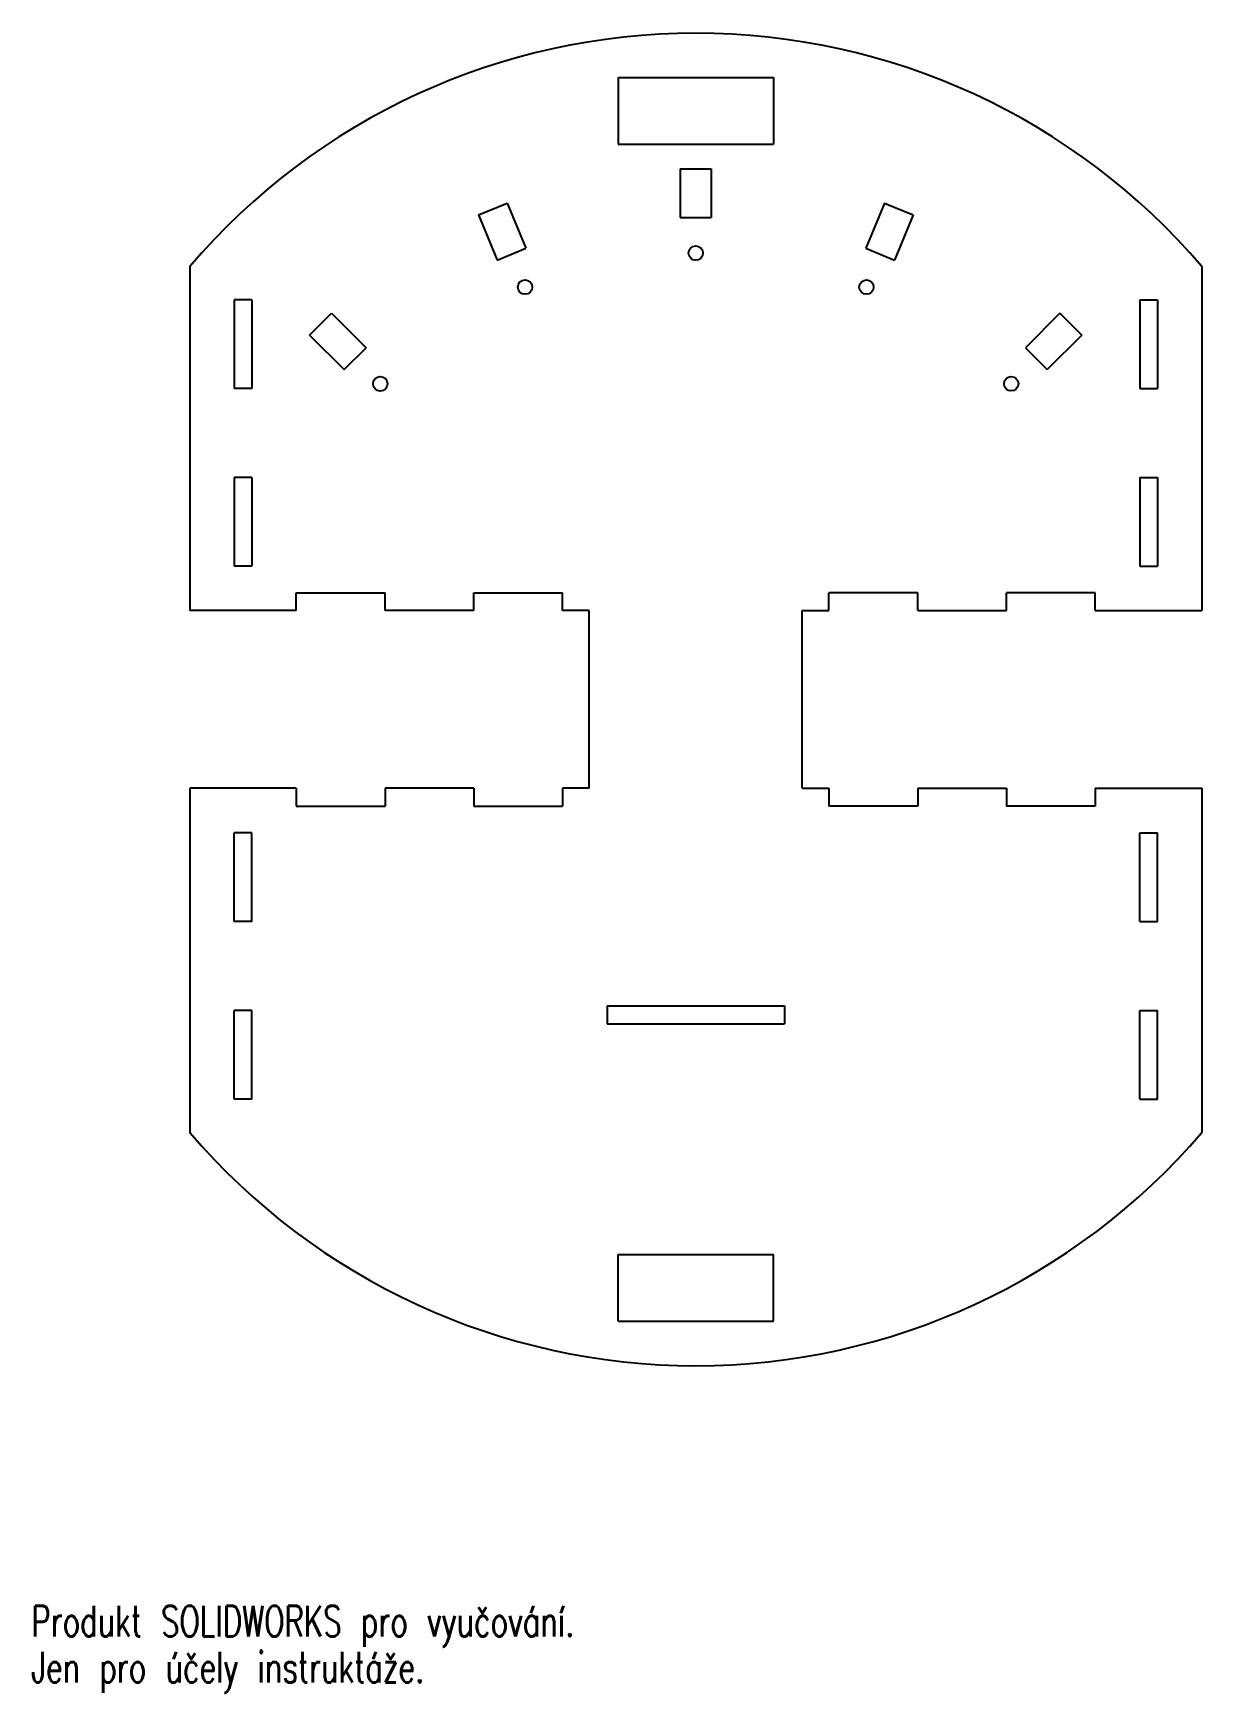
# Model space of a CAD drawing. Header units: millimetres. Extents: x 0 to 264, y 0 to 373.
import ezdxf

# ---------------------------------------------------------------- set-up
doc = ezdxf.new("R2010")
doc.units = ezdxf.units.MM
doc.styles.add('SLDTEXTSTYLE0', font='TXT', dxfattribs={"width": 0.7, "bigfont": 'bigfont'})

msp = doc.modelspace()

# ---------------------------------------------------------------- linework, layer by layer
at = {"color": 7, "linetype": 'Continuous', "lineweight": 25}
for p, q in [((132.18, 363.34), (167.18, 363.34)), ((132.18, 363.34), (132.18, 348.34)), ((167.18, 363.34), (167.18, 348.34)), ((132.18, 348.34), (167.18, 348.34)), ((146.18, 342.84), (153.18, 342.84)), ((146.18, 342.84), (146.18, 331.84)), ((153.18, 342.84), (153.18, 331.84)), ((100.71, 332.41), (107.18, 335.08)), ((107.18, 335.08), (111.39, 324.92)), ((192.17, 335.08), (187.96, 324.92)), ((192.17, 335.08), (198.64, 332.41)), ((100.71, 332.41), (104.92, 322.24)), ((146.18, 331.84), (153.18, 331.84)), ((198.64, 332.41), (194.43, 322.24)), ((104.92, 322.24), (111.39, 324.92)), ((187.96, 324.92), (194.43, 322.24)), ((35.68, 320.83), (35.68, 243.34)), ((263.68, 320.83), (263.68, 243.34)), ((45.68, 313.34), (45.68, 293.34)), ((49.68, 313.34), (45.68, 313.34)), ((49.68, 313.34), (49.68, 293.34)), ((62.7, 305.37), (67.65, 310.32)), ((67.65, 310.32), (75.43, 302.54)), ((231.7, 310.32), (223.92, 302.54)), ((231.7, 310.32), (236.65, 305.37)), ((249.68, 313.34), (253.68, 313.34)), ((249.68, 313.34), (249.68, 293.34)), ((253.68, 313.34), (253.68, 293.34)), ((62.7, 305.37), (70.48, 297.59)), ((236.65, 305.37), (228.87, 297.59)), ((70.48, 297.59), (75.43, 302.54)), ((223.92, 302.54), (228.87, 297.59)), ((49.68, 293.34), (45.68, 293.34)), ((249.68, 293.34), (253.68, 293.34)), ((45.68, 273.34), (45.68, 253.34)), ((49.68, 273.34), (45.68, 273.34)), ((49.68, 273.34), (49.68, 253.34)), ((249.68, 273.34), (253.68, 273.34)), ((249.68, 273.34), (249.68, 253.34)), ((253.68, 273.34), (253.68, 253.34)), ((49.68, 253.34), (45.68, 253.34)), ((249.68, 253.34), (253.68, 253.34)), ((59.68, 247.34), (79.68, 247.34)), ((59.68, 243.34), (59.68, 247.34)), ((79.68, 243.34), (79.68, 247.34)), ((99.68, 247.34), (119.68, 247.34)), ((99.68, 243.34), (99.68, 247.34)), ((119.68, 243.34), (119.68, 247.34)), ((199.68, 247.34), (179.68, 247.34)), ((179.68, 243.34), (179.68, 247.34)), ((199.68, 243.34), (199.68, 247.34)), ((239.68, 247.34), (219.68, 247.34)), ((219.68, 243.34), (219.68, 247.34)), ((239.68, 243.34), (239.68, 247.34)), ((59.68, 243.34), (35.68, 243.34)), ((99.68, 243.34), (79.68, 243.34)), ((125.68, 243.34), (119.68, 243.34)), ((125.68, 203.34), (125.68, 243.34)), ((173.68, 243.34), (179.68, 243.34)), ((173.68, 203.34), (173.68, 243.34)), ((199.68, 243.34), (219.68, 243.34)), ((239.68, 243.34), (263.68, 243.34)), ((35.68, 203.34), (35.68, 125.85)), ((59.68, 203.34), (35.68, 203.34)), ((59.68, 203.34), (59.68, 199.34)), ((79.68, 203.34), (79.68, 199.34)), ((99.68, 203.34), (79.68, 203.34)), ((99.68, 203.34), (99.68, 199.34)), ((119.68, 203.34), (119.68, 199.34)), ((125.68, 203.34), (119.68, 203.34)), ((173.68, 203.34), (179.68, 203.34)), ((179.68, 203.34), (179.68, 199.34)), ((199.68, 203.34), (199.68, 199.34)), ((199.68, 203.34), (219.68, 203.34)), ((219.68, 203.34), (219.68, 199.34)), ((239.68, 203.34), (239.68, 199.34)), ((239.68, 203.34), (263.68, 203.34)), ((263.68, 203.34), (263.68, 125.85)), ((59.68, 199.34), (79.68, 199.34)), ((99.68, 199.34), (119.68, 199.34)), ((199.68, 199.34), (179.68, 199.34)), ((239.68, 199.34), (219.68, 199.34)), ((49.68, 193.34), (45.68, 193.34)), ((45.68, 173.34), (45.68, 193.34)), ((49.68, 173.34), (49.68, 193.34)), ((249.68, 193.34), (253.68, 193.34)), ((249.68, 173.34), (249.68, 193.34)), ((253.68, 173.34), (253.68, 193.34)), ((49.68, 173.34), (45.68, 173.34)), ((249.68, 173.34), (253.68, 173.34)), ((49.68, 153.34), (45.68, 153.34)), ((45.68, 133.34), (45.68, 153.34)), ((49.68, 133.34), (49.68, 153.34)), ((129.68, 154.34), (169.68, 154.34)), ((129.68, 154.34), (129.68, 150.34)), ((169.68, 154.34), (169.68, 150.34)), ((249.68, 153.34), (253.68, 153.34)), ((249.68, 133.34), (249.68, 153.34)), ((253.68, 133.34), (253.68, 153.34)), ((129.68, 150.34), (169.68, 150.34)), ((49.68, 133.34), (45.68, 133.34)), ((249.68, 133.34), (253.68, 133.34)), ((132.18, 98.34), (167.18, 98.34)), ((132.18, 83.34), (132.18, 98.34)), ((167.18, 83.34), (167.18, 98.34)), ((132.18, 83.34), (167.18, 83.34))]:
    msp.add_line(p, q, dxfattribs=at)
for centre, radius in [((149.68, 323.84), 1.62), ((111.22, 316.19), 1.62), ((188.13, 316.19), 1.62), ((78.61, 294.41), 1.63), ((220.74, 294.41), 1.62)]:
    msp.add_circle(centre, radius, dxfattribs=at)
for start, end in [(40.5358, 139.4642), (220.5358, 319.4642)]:
    msp.add_arc((149.68, 223.34), 150, start, end, dxfattribs=at)

# ---------------------------------------------------------------- texts
at = {"color": 7, "linetype": 'Continuous', "char_height": 6.92, "attachment_point": 1, "style": 'SLDTEXTSTYLE0'}
for s, insert in [('Produkt SOLIDWORKS pro vyučování.', (0, 19.3)), ('Jen pro účely instruktáže.', (0, 8.92))]:
    msp.add_mtext(s, dxfattribs=dict(at, insert=insert))

doc.saveas('drawing.dxf')
